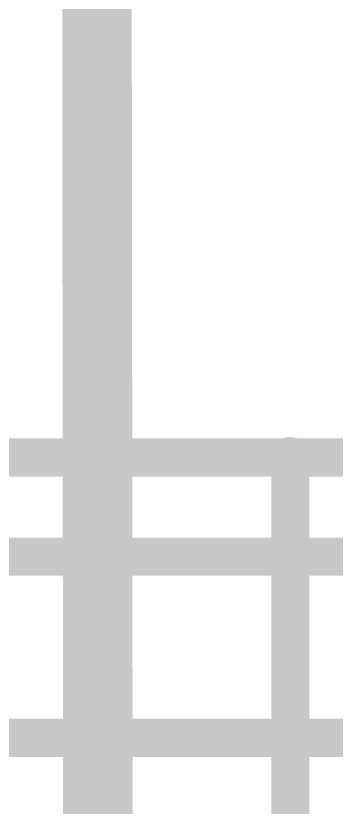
# Model space of a CAD drawing. Header units: millimetres. Extents: x -14 to 145, y 0 to 69.
# Drawn here: x 98.13 to 102.81, y 33.53 to 45.09 of the extents above; entities that cross this region are included whole.
import ezdxf

# ---------------------------------------------------------------- set-up
doc = ezdxf.new("R2010")
doc.units = ezdxf.units.MM
for name, color, linetype in [('BottomLayer', 5, 'Continuous'), ('TopLayer', 1, 'Continuous'), ('TopOverlay', 2, 'Continuous'), ('ViaHoleLayer', 16, 'Continuous')]:
    doc.layers.add(name, color=color, linetype=linetype)

msp = doc.modelspace()

# ---------------------------------------------------------------- hatches: boundary and pattern name
at = {"layer": 'BottomLayer'}
h = msp.add_hatch(color=5, dxfattribs=at)
edge = h.paths.add_edge_path()
edge.add_arc((102.139, 38.638), 0.3, 0, 360)
at = {"layer": 'TopLayer'}
h = msp.add_hatch(color=1, dxfattribs=at)
edge = h.paths.add_edge_path()
edge.add_arc((102.139, 38.638), 0.3, 0, 360)
at = {"layer": 'ViaHoleLayer'}
h = msp.add_hatch(color=16, dxfattribs=at)
edge = h.paths.add_edge_path()
edge.add_arc((102.139, 38.638), 0.15, 0, 360)

# ---------------------------------------------------------------- linework, layer by layer
at = {"layer": 'BottomLayer', "const_width": 0.559}
msp.add_lwpolyline([(102.139, 32.563), (102.139, 38.638)], dxfattribs=at)
at = {"layer": 'BottomLayer', "const_width": 0.279}
msp.add_lwpolyline([(102, 38.638, 1), (102.279, 38.638, 1)], format="xyb", close=True, dxfattribs=at)
at = {"layer": 'TopLayer', "const_width": 0.559}
for points in [[(55.632, 38.638), (102.139, 38.638)], [(102.139, 38.638), (106.676, 38.638)], [(60.585, 37.19), (105.914, 37.19)], [(60.585, 34.548), (101.898, 34.544)], [(101.898, 34.544), (105.826, 34.544)]]:
    msp.add_lwpolyline(points, dxfattribs=at)
at = {"layer": 'TopLayer', "const_width": 0.279}
for points in [[(102, 38.638, 1), (102.279, 38.638, 1)], [(102, 38.638, 1), (102.279, 38.638, 1)], [(101.759, 34.544, 1), (102.038, 34.544, 1)], [(101.759, 34.544, 1), (102.038, 34.544, 1)]]:
    msp.add_lwpolyline(points, format="xyb", close=True, dxfattribs=at)
at = {"layer": 'TopOverlay', "const_width": 1.016}
msp.add_lwpolyline([(99.289, 67.589), (99.365, 0.914)], dxfattribs=at)

doc.saveas('drawing.dxf')
